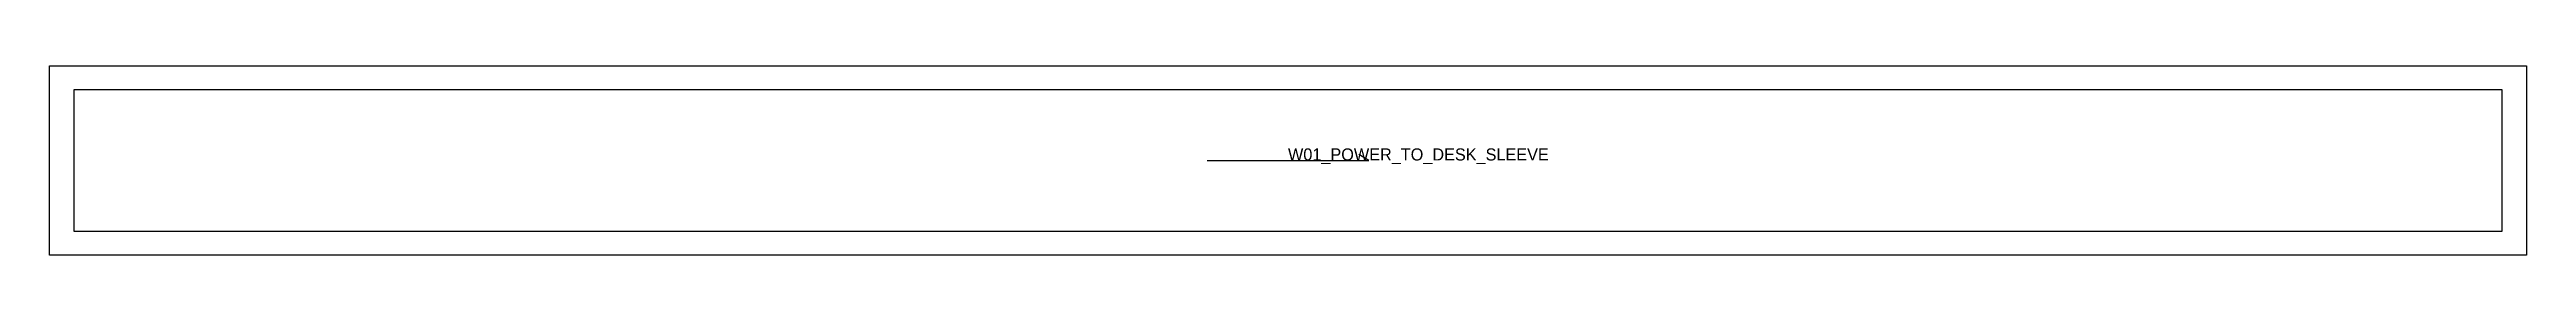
# Model space of a CAD drawing. Header units: millimetres. Extents: x -12 to 1212, y -12 to 82.
import ezdxf

# ---------------------------------------------------------------- set-up
doc = ezdxf.new("R2010")
doc.units = ezdxf.units.MM
for name, color, linetype in [('CUT', 1, 'Continuous'), ('GRAIN', 3, 'Continuous'), ('LABEL', 7, 'Continuous'), ('SEW', 5, 'Continuous')]:
    doc.layers.add(name, color=color, linetype=linetype)

msp = doc.modelspace()

# ---------------------------------------------------------------- linework, layer by layer
at = {"layer": 'CUT'}
msp.add_lwpolyline([(-12, -12), (-12, 82), (1212, 82), (1212, -12), (-12, -12)], close=True, dxfattribs=at)
at = {"layer": 'GRAIN'}
for p, q in [((640, 35), (635, 38)), ((560, 35), (640, 35))]:
    msp.add_line(p, q, dxfattribs=at)
at = {"layer": 'SEW'}
msp.add_lwpolyline([(0, 0), (1200, 0), (1200, 70), (0, 70)], close=True, dxfattribs=at)

# ---------------------------------------------------------------- texts
at = {"layer": 'LABEL'}
msp.add_text('W01_POWER_TO_DESK_SLEEVE', height=6, dxfattribs=at).set_placement((600, 35))

doc.saveas('drawing.dxf')
